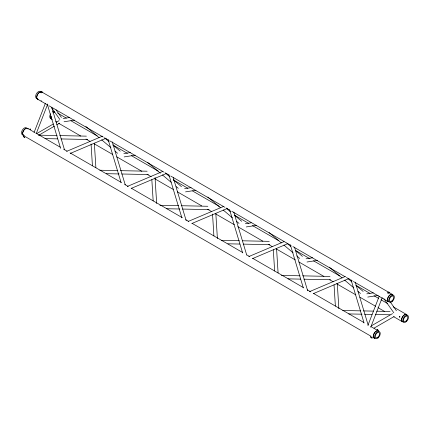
<?xml version="1.0" encoding="UTF-8"?>
<svg xmlns="http://www.w3.org/2000/svg" width="430" height="430" viewBox="0 0 430 430"><rect width="100%" height="100%" fill="white"/><g stroke="black" fill="none" stroke-linecap="round" stroke-linejoin="round"><path stroke-width="0.64" d="M34.056 132.542L45.306 103.539M36.297 133.467L47.547 104.469M367.919 325.36L379.169 296.361M370.735 327.246L382.227 297.63M36.588 133.655L53.309 124.001M56.19 122.335L59.071 120.674M38.963 135.101L54.524 126.114M56.835 124.781L59.716 123.12M371.794 325.591L392.547 313.61M374.03 328.144L394.208 316.491M66.575 151.387L102.415 136.181M70.289 153.424L106.129 138.224M127.307 186.448L162.529 171.511M131.644 188.227L166.861 173.285M188.044 221.514L223.267 206.572M191.758 223.552L227.599 208.351M248.776 256.576L283.999 241.638M252.491 258.618L287.713 243.676M309.509 291.642L345.349 276.442M313.228 293.679L349.063 278.479M63.135 118.535L69.633 117.508M64.086 121.749L74.481 120.11M123.872 153.601L130.365 152.575M124.173 156.912L135.219 155.171M184.604 188.662L191.103 187.641M185.556 191.877L195.951 190.237M245.337 223.729L251.184 222.804M246.288 226.943L256.683 225.298M306.074 258.79L312.567 257.769M307.025 262.004L317.421 260.365M366.806 293.857L373.304 292.83M367.757 297.071L378.153 295.431M41.522 100.921L41.038 100.846M38.431 135.149L57.082 135.536M59.748 135.59L86.392 136.149M45.032 138.6L57.69 138.863M61.017 138.933L87.661 139.492M99.83 170.226L117.815 170.602M120.481 170.656L147.125 171.21M106.436 173.677L119.088 173.94M121.755 174L148.398 174.553M159.901 205.277L178.552 205.664M181.213 205.723L207.857 206.276M166.501 208.727L179.821 209.007M182.487 209.061L209.13 209.62M221.299 240.354L239.284 240.73M242.617 240.8L269.261 241.354M227.9 243.805L239.892 244.057M243.219 244.127L269.863 244.681M281.37 275.404L300.016 275.791M302.682 275.85L329.993 276.42M287.971 278.855L300.624 279.124M303.956 279.194L330.6 279.747M342.769 310.481L360.754 310.858M363.414 310.911L373.407 311.121M376.739 311.191L390.058 311.471M348.703 313.921L362.022 314.201M364.688 314.255L372.014 314.411M375.347 314.481L389.999 314.781M388.478 301.387L388.129 301.183M392.456 294.448L41.705 91.945A4.16 2.403 -60 0 1 42.172 92.375M37.544 99.153L48.015 105.194M49.176 105.866L103.275 137.1M104.436 137.772L108.51 140.121M109.671 140.793L163.766 172.027M164.932 172.699L169.001 175.048M170.748 176.053L224.842 207.287M226.008 207.959L230.077 210.308M231.824 211.318L291.153 245.573M292.9 246.578L345.252 276.802M346.413 277.474L352.229 280.833M353.395 281.505L388.295 301.656M57.577 113.042L66.301 118.083M70.955 120.771L97.126 135.88M112.832 144.948L127.377 153.343M131.446 155.692L158.202 171.14M173.328 179.874L187.872 188.27M192.522 190.958L219.278 206.405M234.404 215.134L248.948 223.53M252.437 225.546L278.613 240.66M295.48 250.4L310.019 258.796M313.513 260.806L339.689 275.92M355.975 285.321L369.934 293.384M374.009 295.733L378.658 298.42M380.985 299.764L387.387 303.456M393.203 306.816L406.581 314.54M55.739 121.593L56.905 122.265M58.647 123.276L80.754 136.036M85.989 139.057L90.058 141.411M94.132 143.76L112.746 154.504M116.815 156.859L141.83 171.296M147.065 174.322L151.134 176.671M155.208 179.02L173.236 189.431M177.31 191.785L201.74 205.889M207.556 209.249L211.63 211.598M215.699 213.947L234.312 224.697M237.806 226.707L262.816 241.149M268.632 244.509L272.125 246.524M276.194 248.873L295.388 259.957M298.882 261.972L323.892 276.409M329.708 279.769L333.202 281.784M336.69 283.8L355.884 294.883M359.958 297.232L375.659 306.3M377.986 307.644L384.388 311.336M393.692 316.711L402.421 321.748M27.579 128.344L34.561 132.375M35.728 133.047L60.157 147.151M63.645 149.167L67.134 151.183M70.042 152.86L121.233 182.411M124.721 184.427L128.21 186.443M131.118 188.125L182.309 217.677M185.798 219.692L188.705 221.369M192.194 223.385L242.799 252.603M246.874 254.952L249.782 256.629M252.689 258.312L303.295 287.53M307.369 289.879L310.858 291.895M313.766 293.572L363.791 322.452M370.767 326.483L378.33 330.847M23.419 135.552L371.262 336.378M372.423 337.05L374.17 338.055M30.299 129.28C31.514 129.973 29.331 128.188 30.202 129.199M348.327 278.887L351.907 281.913M355.997 285.375L363.156 291.427M329.289 267.143L342.076 277.952M344.634 280.118L353.836 287.901M357.927 291.363L360.485 293.523M287.084 243.391L290.664 246.417M295.265 250.308L302.424 256.366M269.067 232.512L281.344 242.891M283.897 245.052L293.104 252.835M296.684 255.866L299.753 258.457M226.347 208.324L230.442 211.786M234.533 215.247L241.692 221.299M207.824 197.015L220.606 207.824M223.165 209.985L232.372 217.774M236.462 221.23L239.021 223.396M166.125 173.693L169.705 176.719M173.285 179.745L181.471 186.668M147.603 162.379L160.385 173.193M162.432 174.924L171.124 182.277M176.241 186.599L178.283 188.329M104.882 138.197L108.973 141.658M113.063 145.114L120.223 151.172M85.844 126.452L99.142 137.697M101.695 139.857L110.902 147.646M114.993 151.102L117.551 153.268M390.295 302.021L396.406 310.707M383.899 298.689L393.826 312.809M56.061 109.854L61.404 117.454M51.885 108.129L59.899 119.535M355.239 282.171L368.193 325.193M351.116 279.994L364.07 323.011M294.502 247.11L307.654 290.771M290.384 244.928L303.338 287.95M233.769 212.044L246.723 255.065M229.647 209.867L242.606 252.883M173.231 177.622L186.185 220.644M168.915 174.8L181.869 217.822M112.3 141.916L125.259 184.938M108.183 139.734L121.136 182.755M51.761 107.495L64.522 149.871M47.252 104.028L60.598 148.334M337.287 283.461L338.867 308.675M334.04 284.859L335.373 306.09M276.554 248.395L278.092 272.948M273.308 249.792L274.636 271.029M215.817 213.334L217.397 238.548M212.533 214.065L213.903 235.962M155.042 177.606L156.665 203.481M151.838 179.665L153.171 200.896M94.353 143.201L95.89 167.754M91.063 143.937L92.434 165.835M388.903 301.844A4.16 2.403 -60 0 1 388.295 296.85A4.16 2.403 -60 0 1 392.923 294.878M38.152 99.341A4.16 2.403 -60 0 1 37.077 95.32A4.16 2.403 -60 0 1 41.097 91.757M388.962 301.688A3.994 2.306 -60 0 1 388.376 296.899A3.994 2.306 -60 0 1 392.821 295.007M374.777 338.243A4.16 2.403 -60 0 1 374.17 333.25A4.16 2.403 -60 0 1 378.798 331.283M24.032 135.74A4.16 2.403 -60 0 1 23.419 130.747A4.16 2.403 -60 0 1 28.047 128.78M374.836 338.093A3.994 2.306 -60 0 1 374.256 333.298A3.994 2.306 -60 0 1 378.696 331.412M403.087 321.785A3.994 2.306 -60 0 1 402.502 316.991A3.994 2.306 -60 0 1 406.947 315.104M403.738 321.866A4.16 2.403 -60 0 1 402.163 317.426A4.16 2.403 -60 0 1 407.049 314.975M51.159 118.599A3.994 2.306 -60 0 1 50.573 113.81M52.573 111.698A3.994 2.306 -60 0 1 54.567 111.504M23.591 134.843A3.994 2.306 -60 0 1 22.086 130.58A3.994 2.306 -60 0 1 26.767 128.226M37.034 98.508A3.994 2.306 -60 0 1 36.453 93.713A3.994 2.306 -60 0 1 40.893 91.826M37.63 99.007A3.994 2.306 -60 0 1 36.899 97.965M36.803 97.175A3.994 2.306 -60 0 1 40.355 91.977M52.277 119.432A4.16 2.403 -60 0 1 50.907 116.401M52.987 112.8A4.16 2.403 -60 0 1 54.513 111.918M51.304 118.685A3.994 2.306 -60 0 1 51.02 118.062M50.923 117.272A3.994 2.306 -60 0 1 51.02 116.374M53.019 112.913A3.994 2.306 -60 0 1 54.481 112.069M27.498 128.489A3.994 2.306 -60 0 1 27.945 128.909M24.091 135.59A3.994 2.306 -60 0 1 22.774 132.682A3.994 2.306 -60 0 1 25.499 128.688M399.287 316.77C399.852 318.56 400.394 315.33 399.287 316.77M23.258 136.385L24.795 137.632L23.258 136.385M377.169 329.31L377.938 329.934L377.212 329.31M370.472 336.846L372.009 338.098L370.472 336.846M392.101 300.774A2.994 1.731 -60 0 0 393.047 296.136A2.994 1.731 -60 0 0 389.505 299.28A2.994 1.731 -60 0 0 392.101 300.774M392.284 301.457A3.994 2.306 -60 0 0 393.547 295.27A3.994 2.306 -60 0 0 388.822 299.463A3.994 2.306 -60 0 0 392.284 301.457M387.903 293.088A1 0.575 0 0 0 389.575 292.83A1 0.575 0 0 0 388.349 292.126A1 0.575 0 0 0 387.903 293.088M378.158 337.862A3.994 2.306 -60 0 0 379.427 331.675A3.994 2.306 -60 0 0 374.702 335.862A3.994 2.306 -60 0 0 378.158 337.862M377.975 337.179A2.994 1.731 -60 0 0 378.927 332.54A2.994 1.731 -60 0 0 375.385 335.679A2.994 1.731 -60 0 0 377.975 337.179M406.226 320.871A2.994 1.731 -60 0 0 407.172 316.233A2.994 1.731 -60 0 0 403.63 319.372A2.994 1.731 -60 0 0 406.226 320.871M406.409 321.554A3.994 2.306 -60 0 0 407.672 315.367A3.994 2.306 -60 0 0 402.948 319.554A3.994 2.306 -60 0 0 406.409 321.554M40.683 92.622A1 0.575 0 0 0 42.355 92.364A1 0.575 0 0 0 41.129 91.66A1 0.575 0 0 0 40.683 92.622"/></g></svg>
